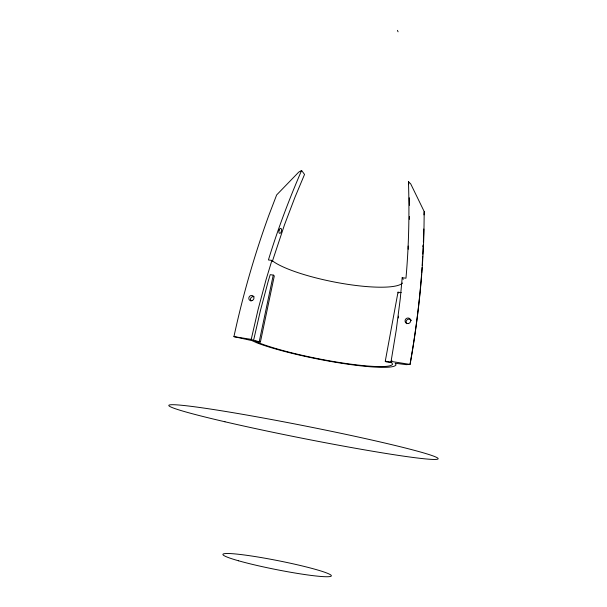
<?xml version="1.0" encoding="UTF-8"?>
<svg xmlns="http://www.w3.org/2000/svg" width="607" height="607" viewBox="0 0 607 607"><rect width="100%" height="100%" fill="white"/><g stroke="black" fill="none" stroke-linecap="round" stroke-linejoin="round"><path stroke-width="0.91" d="M423.807 228.998L423.375 241.943M423.989 214.901L424.21 211.577L410.734 183.929L408.458 181.63C409.497 213.831 408.837 246.116 405.962 278.211L402.191 277.71L400.279 298.614L396.272 329.867L391.075 361.415L391.485 362.197L385.27 361.218L397.995 292.195L401.288 292.642M424.21 211.577L423.921 233.991A789.108 594.154 -62 0 1 410.082 364.412L406.265 364.655L395.203 363.252L396.03 364.875A77.787 9.788 11.2 0 1 340.246 363.039A77.787 9.788 11.2 0 1 256.829 342.818L251.928 340.61L233.93 336.635A1796.637 1271.809 27.4 0 1 268.787 215.485L276.648 194.938L298.705 172.145L301.596 170.453L304.539 174.437L294.987 197.199L284.501 224.81L272.346 261.397M409.368 219.324L409.414 216.562M408.192 246.04L408.215 249.257M422.184 265.585L422.662 256.116M422.753 254.227L423.231 244.682M398.298 317.992L398.533 316.164M391.485 362.197L391.788 360.353M259.31 341.324L273.256 275.085L270.206 274.668L268.211 281.253L260.418 310.572L253.567 340.421L260.418 341.953L274.311 275.912L273.256 275.085M253.567 340.421L251.23 339.366L258.127 309.388L265.972 279.948L271.898 260.411A68.819 14.075 11.2 0 0 341.134 283.264A68.819 14.075 11.2 0 0 402.547 283.029M301.596 170.453C288.985 199.673 277.702 229.499 268.423 259.948L271.898 260.411M233.93 336.635L251.23 339.366M391.075 361.415L410.082 364.412M260.418 341.953L255.107 341.111L259.584 343.137A74.229 9.34 11.2 0 0 339.321 362.485A74.229 9.34 11.2 0 0 392.547 364.208L391.758 362.713L386.014 361.802L385.27 361.218M422.677 245.918L423.14 246.51M397.995 292.195L398.693 292.999M397.441 30.35L398.063 31.807M408.458 181.63L408.822 183.967M409.262 197.768L409.422 205.325M422.077 267.452A787.104 593.009 -62 0 1 421.675 272.968M421.531 274.812A787.104 593.009 -62 0 1 410.104 363.783M402.191 277.71A68.819 14.075 11.2 0 1 403.23 279.41M250.949 300.966A2.732 2.504 -54.8 0 1 254.007 296.671M411 319.988A2.853 2.754 -41.8 0 1 411.387 320.595M406.667 323.698A2.853 2.754 -41.8 0 1 410.461 319.51M279.152 230.121L278.985 230.766A2.496 1.214 -77.1 0 0 279.174 232.974L279.736 233.361A2.603 1.267 -77.1 0 0 281.064 232.223L281.481 230.994A2.496 1.214 -77.1 0 0 281.291 228.786L280.738 228.399A2.603 1.267 -77.1 0 0 279.402 229.537L279.152 230.121M238.566 560.792A55.252 4.545 11.2 0 0 329.404 576.627A55.252 4.545 11.2 0 0 263.415 557.939A55.252 4.545 11.2 0 0 238.566 560.792M224.977 421.782A137.281 6.298 11.2 0 0 437.495 459.188A137.281 6.298 11.2 0 0 247.952 415.256A137.281 6.298 11.2 0 0 224.977 421.782M408.336 323.561A2.868 2.762 -41.8 0 0 410.044 318.948A2.868 2.762 -41.8 0 0 405.226 319.919A2.868 2.762 -41.8 0 0 408.336 323.561M252.375 300.48A2.739 2.511 -54.8 0 0 252.982 295.867A2.739 2.511 -54.8 0 0 248.824 297.961A2.739 2.511 -54.8 0 0 252.375 300.48"/></g></svg>
